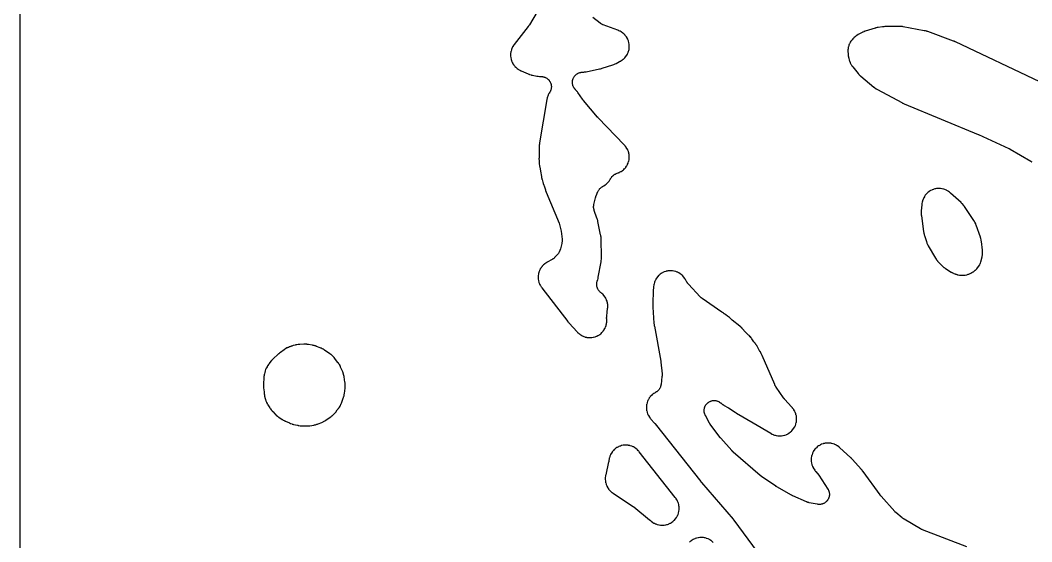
# Model space of a CAD drawing. Header units: millimetres. Extents: x 0 to 300, y 0 to 300.
# Drawn here: x -0.1 to 149.5, y 77 to 154.2 of the extents above; entities that cross this region are included whole.
import ezdxf

# ---------------------------------------------------------------- set-up
doc = ezdxf.new("R2010")
doc.units = ezdxf.units.MM
doc.layers.add('CUT', color=7, linetype='CONTINUOUS')

msp = doc.modelspace()

# ---------------------------------------------------------------- linework, layer by layer
at = {"layer": 'CUT'}
for points in [[(298.5289, -0.0625), (1.4375, -0.0625), (0.5522, -0.0625), (0.4788, -0.0589), (0.4206, -0.0503), (0.3635, -0.036), (0.3082, -0.0162), (0.255, 0.009), (0.2046, 0.0392), (0.1573, 0.0743), (0.1137, 0.1137), (0.0743, 0.1573), (0.0392, 0.2046), (0.009, 0.255), (-0.0162, 0.3082), (-0.036, 0.3635), (-0.0503, 0.4206), (-0.0589, 0.4788), (-0.0625, 0.5522), (-0.0625, 1.4375), (-0.0625, 298.5625)], [(77.9824, 158.1875), (75.2201, 153.4894), (75.2126, 153.477), (75.195, 153.448), (75.1873, 153.4356), (75.1778, 153.4206), (75.1699, 153.4084), (75.1513, 153.38), (75.1433, 153.3679), (75.1288, 153.3466), (75.1206, 153.3347), (75.1011, 153.3069), (75.0926, 153.2951), (75.0822, 153.2807), (75.0735, 153.269), (75.0531, 153.2419), (75.0443, 153.2303), (72.9882, 150.5855), (72.9796, 150.5741), (72.9241, 150.4991), (72.9157, 150.4875), (72.8834, 150.4416), (72.8675, 150.4178), (72.769, 150.2624), (72.7406, 150.2125), (72.6585, 150.0507), (72.6351, 149.9984), (72.5688, 149.8295), (72.5504, 149.7751), (72.5006, 149.6006), (72.4875, 149.5448), (72.4546, 149.3664), (72.4469, 149.3095), (72.4312, 149.1287), (72.429, 149.0714), (72.4306, 148.89), (72.4338, 148.8327), (72.4528, 148.6522), (72.4615, 148.5955), (72.4976, 148.4177), (72.5117, 148.3621), (72.5646, 148.1885), (72.584, 148.1345), (72.6532, 147.9668), (72.6776, 147.9149), (72.7626, 147.7546), (72.7918, 147.7052), (72.8917, 147.5537), (72.9256, 147.5074), (73.0395, 147.3662), (73.0776, 147.3233), (73.2045, 147.1936), (73.2465, 147.1545), (73.3852, 147.0375), (73.4308, 147.0027), (73.58, 146.8995), (73.6287, 146.8691), (73.7893, 146.7794), (73.8147, 146.766), (73.8648, 146.7411), (73.8778, 146.7348), (73.9622, 146.6953), (73.9753, 146.6894), (75.0342, 146.2244), (75.0493, 146.218), (75.1483, 146.1778), (75.1636, 146.1718), (75.2236, 146.1493), (75.2547, 146.1386), (75.4584, 146.0747), (75.49, 146.0657), (75.5521, 146.0499), (75.5681, 146.046), (75.6723, 146.0225), (75.6883, 146.0191), (76.3223, 145.8942), (76.3371, 145.8914), (76.433, 145.875), (76.4478, 145.8727), (76.5056, 145.8642), (76.5354, 145.8607), (76.7264, 145.8425), (76.7862, 145.8398), (76.8863, 145.8403), (76.9267, 145.8396), (77.0007, 145.8367), (77.0811, 145.8298), (77.1345, 145.8229), (77.214, 145.8089), (77.2665, 145.7971), (77.3445, 145.776), (77.415, 145.7535), (77.4532, 145.7404), (77.4644, 145.7362), (77.5057, 145.7198), (77.5807, 145.6878), (77.6606, 145.6489), (77.7125, 145.6204), (77.7882, 145.5737), (77.837, 145.5403), (77.9078, 145.4864), (77.953, 145.4483), (78.0181, 145.3877), (78.0594, 145.3453), (78.1182, 145.2786), (78.1551, 145.2323), (78.207, 145.1601), (78.2391, 145.1104), (78.2837, 145.0334), (78.3108, 144.9808), (78.3475, 144.8998), (78.3693, 144.8448), (78.3978, 144.7606), (78.414, 144.7036), (78.4341, 144.617), (78.4447, 144.5588), (78.4561, 144.4706), (78.4609, 144.4116), (78.4636, 144.3227), (78.4624, 144.2635), (78.4564, 144.1748), (78.4494, 144.1161), (78.4346, 144.0284), (78.4219, 143.9706), (78.3985, 143.8848), (78.3801, 143.8285), (78.3484, 143.7455), (78.3245, 143.6913), (78.2848, 143.6118), (78.2448, 143.5408), (78.222, 143.5026), (78.1275, 143.3528), (78.0984, 143.3012), (78.0147, 143.134), (77.9909, 143.0798), (77.9241, 142.9051), (77.9057, 142.8489), (77.8557, 142.666), (77.8486, 142.6373), (77.8361, 142.5808), (77.8331, 142.5664), (77.8147, 142.472), (77.812, 142.4574), (76.7213, 136.0303), (76.7193, 136.0178), (76.7073, 135.9369), (76.7056, 135.9244), (76.6994, 135.8756), (76.6968, 135.8505), (76.683, 135.6875), (76.6814, 135.6624), (76.6794, 135.6132), (76.679, 135.6006), (76.6772, 135.5188), (76.6771, 135.5062), (76.6769, 134.439), (76.6412, 133.8681), (76.6404, 133.8522), (76.6367, 133.7488), (76.6363, 133.7329), (76.6357, 133.6707), (76.6363, 133.6389), (76.6453, 133.4323), (76.6476, 133.4006), (76.6536, 133.3387), (76.6553, 133.3229), (76.668, 133.2202), (76.6702, 133.2045), (76.6767, 133.1616), (76.6766, 133.1202), (76.6768, 133.1046), (76.6795, 133.0032), (76.6801, 132.9876), (76.6832, 132.9268), (76.6856, 132.8957), (76.7067, 132.6941), (76.7107, 132.6632), (76.7201, 132.603), (76.7228, 132.5877), (76.7411, 132.4879), (76.7441, 132.4726), (76.8726, 131.8634), (76.994, 131.059), (76.9957, 131.0482), (77.0085, 130.9726), (77.0106, 130.9614), (77.0199, 130.912), (77.0249, 130.8884), (77.0589, 130.7414), (77.0646, 130.7188), (77.0752, 130.6798), (77.0782, 130.6693), (77.0995, 130.5966), (77.103, 130.5848), (77.2221, 130.2066), (77.2224, 130.2054), (77.2429, 130.118), (77.2462, 130.1046), (77.2598, 130.0524), (77.2673, 130.0258), (77.3203, 129.8544), (77.3291, 129.8282), (77.3474, 129.7775), (77.3522, 129.7645), (77.3846, 129.6808), (77.3897, 129.668), (77.398, 129.648), (77.5812, 129.0659), (77.5854, 129.0532), (77.6132, 128.9712), (77.6177, 128.9586), (77.6549, 128.8564), (77.6596, 128.844), (77.6911, 128.7633), (77.6961, 128.7509), (79.6146, 124.1355), (79.9053, 122.991), (80.0672, 121.7817), (80.0721, 121.7366), (80.0789, 121.6537), (80.0806, 121.6012), (80.0276, 121.1566), (80.0229, 121.1377), (79.8127, 120.379), (79.6007, 119.8765), (79.5825, 119.8361), (79.5473, 119.7629), (79.505, 119.6851), (79.4743, 119.6347), (79.4245, 119.5614), (79.3891, 119.5142), (79.3323, 119.4462), (79.2774, 119.3864), (79.2466, 119.3546), (78.9429, 119.0556), (78.9358, 119.0487), (78.9246, 119.0379), (78.9059, 119.0204), (78.8805, 118.9973), (78.8576, 118.9772), (78.8543, 118.9744), (78.8125, 118.941), (78.7541, 118.8971), (78.6971, 118.8576), (78.6558, 118.8312), (78.621, 118.8101), (78.6096, 118.8035), (78.6009, 118.7986), (77.8366, 118.3698), (77.8235, 118.3623), (77.7389, 118.312), (77.726, 118.304), (77.6759, 118.2725), (77.6507, 118.2558), (77.4919, 118.1442), (77.4441, 118.107), (77.2993, 117.9817), (77.2556, 117.9398), (77.1242, 117.8006), (77.0849, 117.7545), (76.9682, 117.6028), (76.9337, 117.5529), (76.8329, 117.3902), (76.8036, 117.3372), (76.7197, 117.1651), (76.696, 117.1094), (76.6298, 116.9297), (76.6118, 116.8719), (76.5641, 116.6865), (76.552, 116.6271), (76.5233, 116.4379), (76.5172, 116.3776), (76.5077, 116.1864), (76.5078, 116.1258), (76.5176, 115.9346), (76.5237, 115.8744), (76.5528, 115.6852), (76.565, 115.6258), (76.6129, 115.4405), (76.631, 115.3827), (76.6974, 115.2031), (76.7213, 115.1475), (76.8054, 114.9755), (76.8348, 114.9225), (76.9373, 114.7577), (76.9539, 114.7324), (76.9876, 114.6838), (76.9964, 114.6714), (77.0545, 114.592), (77.0636, 114.5799), (80.9134, 109.5902), (80.9209, 109.5807), (80.9702, 109.5193), (80.9779, 109.5099), (81.0415, 109.4341), (81.0493, 109.4249), (81.1012, 109.3656), (81.1092, 109.3565), (82.2629, 108.0879), (82.273, 108.0769), (82.3401, 108.0068), (82.3506, 107.9961), (82.3919, 107.9549), (82.4136, 107.9344), (82.5558, 107.8063), (82.6021, 107.7686), (82.7543, 107.6568), (82.8041, 107.6239), (82.9666, 107.5277), (83.0195, 107.4999), (83.1907, 107.4204), (83.2461, 107.398), (83.4244, 107.336), (83.4817, 107.3192), (83.6653, 107.2751), (83.724, 107.2641), (83.9111, 107.2386), (83.9706, 107.2334), (84.1592, 107.2266), (84.219, 107.2274), (84.4074, 107.2394), (84.4667, 107.2461), (84.653, 107.2767), (84.7114, 107.2893), (84.8937, 107.3383), (84.9506, 107.3567), (85.1271, 107.4236), (85.1819, 107.4475), (85.3509, 107.5316), (85.403, 107.5608), (85.5628, 107.6613), (85.6117, 107.6956), (85.7608, 107.8115), (85.806, 107.8504), (85.9428, 107.9806), (85.984, 108.0238), (86.1072, 108.1669), (86.1439, 108.2141), (86.2522, 108.3687), (86.284, 108.4192), (86.3764, 108.5839), (86.403, 108.6373), (86.4787, 108.8103), (86.4998, 108.8662), (86.5579, 109.0458), (86.5734, 109.1035), (86.6133, 109.2881), (86.623, 109.347), (86.6443, 109.5346), (86.6481, 109.5942), (86.6507, 109.7856), (86.6504, 109.8155), (86.6481, 109.878), (86.6475, 109.8905), (86.6426, 109.9769), (86.6419, 109.9919), (86.6393, 110.0571), (86.6386, 110.0826), (86.6386, 110.0846), (86.6388, 110.1179), (86.6407, 110.1919), (86.6429, 110.2362), (86.644, 110.2512), (86.6449, 110.2622), (86.7218, 111.1459), (86.7638, 111.3978), (86.7661, 111.4125), (86.7797, 111.5086), (86.7816, 111.5234), (86.7883, 111.5813), (86.791, 111.611), (86.8035, 111.8019), (86.8045, 111.8615), (86.7981, 112.0501), (86.7932, 112.1096), (86.7681, 112.2966), (86.7572, 112.3553), (86.7137, 112.5388), (86.6971, 112.5962), (86.6355, 112.7745), (86.6133, 112.8299), (86.5343, 113.0012), (86.5067, 113.0541), (86.4111, 113.2168), (86.3783, 113.2667), (86.267, 113.419), (86.2295, 113.4654), (86.1036, 113.606), (86.0616, 113.6484), (85.9224, 113.7758), (85.8764, 113.8138), (85.7841, 113.8828), (85.7489, 113.9104), (85.6858, 113.9626), (85.6199, 114.023), (85.578, 114.0653), (85.5183, 114.1318), (85.4809, 114.1781), (85.4281, 114.2502), (85.3954, 114.3), (85.3501, 114.377), (85.3225, 114.4298), (85.285, 114.5109), (85.2628, 114.5661), (85.2336, 114.6506), (85.217, 114.7078), (85.1963, 114.7947), (85.1854, 114.8532), (85.1734, 114.9418), (85.1684, 115.0011), (85.1653, 115.0905), (85.1661, 115.15), (85.1719, 115.2392), (85.1787, 115.2983), (85.1933, 115.3865), (85.2059, 115.4447), (85.2292, 115.531), (85.2544, 115.6089), (85.2692, 115.6511), (85.2975, 115.7256), (85.3148, 115.7784), (85.3622, 115.9499), (85.369, 115.9768), (85.3811, 116.0297), (85.384, 116.0433), (85.402, 116.1317), (85.4046, 116.1454), (85.8168, 118.4426), (85.8192, 118.4571), (85.8337, 118.5514), (85.8358, 118.5659), (85.8432, 118.6228), (85.8462, 118.652), (85.8614, 118.8422), (85.863, 118.8715), (85.8648, 118.9289), (85.865, 118.9435), (85.8656, 119.039), (85.8655, 119.0537), (85.8142, 121.8593), (85.8138, 121.873), (85.8101, 121.9623), (85.8094, 121.976), (85.806, 122.0296), (85.8036, 122.057), (85.784, 122.2345), (85.7803, 122.2618), (85.772, 122.3148), (85.7697, 122.3284), (85.7538, 122.4163), (85.7512, 122.4298), (85.3524, 124.3815), (85.3479, 124.4019), (85.3161, 124.5339), (85.3108, 124.5541), (85.2652, 124.7182), (85.2593, 124.7382), (85.2184, 124.8676), (85.2117, 124.8874), (84.8053, 126.0332), (84.792, 126.0738), (84.7694, 126.1487), (84.7486, 126.2315), (84.7374, 126.2872), (84.7245, 126.3716), (84.7187, 126.4282), (84.7139, 126.5134), (84.7134, 126.5703), (84.7167, 126.6556), (84.7216, 126.7122), (84.733, 126.7968), (84.7471, 126.8738), (84.7558, 126.9156), (84.9887, 127.9166), (84.9978, 127.9514), (85.0147, 128.0115), (85.0355, 128.076), (85.0549, 128.1292), (85.07, 128.168), (85.0711, 128.1706), (85.076, 128.1821), (85.0792, 128.1893), (85.0811, 128.1938), (85.3573, 128.8204), (85.3839, 128.8754), (85.4277, 128.9591), (85.4813, 129.0482), (85.534, 129.1254), (85.5641, 129.167), (85.5643, 129.1673), (85.5952, 129.2052), (85.6535, 129.2731), (85.7212, 129.3436), (85.7686, 129.388), (85.8435, 129.4508), (85.8955, 129.4898), (85.9768, 129.544), (86.0538, 129.5897), (86.0965, 129.6134), (86.1116, 129.6213), (86.1256, 129.6288), (86.1795, 129.6587), (86.2067, 129.6748), (86.3783, 129.7822), (86.43, 129.8185), (86.5871, 129.9417), (86.6347, 129.9832), (86.778, 130.1222), (86.821, 130.1685), (86.9489, 130.3218), (86.9867, 130.3724), (87.0994, 130.5406), (87.1163, 130.5673), (87.1478, 130.6202), (87.1557, 130.6339), (87.1994, 130.7118), (87.2166, 130.7401), (87.2208, 130.7471), (87.2522, 130.8004), (87.2997, 130.8727), (87.3337, 130.9194), (87.388, 130.9869), (87.4263, 131.0301), (87.4869, 131.0921), (87.545, 131.1461), (87.5775, 131.1749), (87.6186, 131.2095), (87.6278, 131.2172), (87.6403, 131.2275), (87.6783, 131.2569), (87.7237, 131.2904), (87.793, 131.3365), (87.862, 131.378), (87.936, 131.4179), (87.9884, 131.4431), (88.033, 131.4631), (88.0476, 131.4692), (88.0588, 131.4737), (88.3595, 131.594), (88.373, 131.5996), (88.4606, 131.6372), (88.4741, 131.6431), (88.5261, 131.6669), (88.5525, 131.6798), (88.7194, 131.7663), (88.7701, 131.7958), (88.9256, 131.8968), (88.9731, 131.9311), (89.118, 132.0468), (89.162, 132.0856), (89.2949, 132.2149), (89.3349, 132.2578), (89.4546, 132.3995), (89.4902, 132.4461), (89.5954, 132.5987), (89.6263, 132.6486), (89.7162, 132.8108), (89.742, 132.8634), (89.8156, 133.0336), (89.8362, 133.0885), (89.8928, 133.2651), (89.908, 133.3218), (89.9471, 133.503), (89.9566, 133.5609), (89.9778, 133.7451), (89.9817, 133.8036), (89.9848, 133.989), (89.9829, 134.0476), (89.9679, 134.2325), (89.9603, 134.2906), (89.9274, 134.4731), (89.9141, 134.5302), (89.8635, 134.7086), (89.8448, 134.7642), (89.777, 134.9367), (89.7529, 134.9902), (89.6686, 135.1554), (89.6394, 135.2062), (89.5393, 135.3624), (89.5053, 135.4101), (89.3889, 135.5577), (89.3702, 135.5803), (89.3326, 135.6235), (89.3228, 135.6345), (89.2585, 135.7048), (89.2484, 135.7155), (85.3977, 139.7229), (85.3938, 139.727), (85.3849, 139.7365), (85.381, 139.7405), (85.3719, 139.7503), (85.3672, 139.7553), (85.3563, 139.7671), (85.3517, 139.7722), (85.3463, 139.778), (85.3417, 139.7831), (85.331, 139.7951), (85.3264, 139.8003), (85.3241, 139.8029), (85.3187, 139.809), (85.3063, 139.8234), (85.301, 139.8296), (83.2198, 142.2787), (83.2127, 142.2872), (83.1962, 142.3071), (83.1892, 142.3157), (83.1807, 142.3261), (83.1739, 142.3347), (83.1579, 142.3549), (83.1511, 142.3637), (83.1434, 142.3737), (83.1367, 142.3826), (83.1213, 142.4032), (83.1147, 142.4121), (83.1067, 142.423), (83.1003, 142.4319), (83.0853, 142.453), (83.079, 142.462), (82.3779, 143.4735), (82.3693, 143.4856), (82.3126, 143.5633), (82.3037, 143.5751), (82.2685, 143.6209), (82.2499, 143.6439), (82.1271, 143.7884), (82.0866, 143.8315), (82.046, 143.8707), (82.0148, 143.9023), (81.9591, 143.9615), (81.9016, 144.0291), (81.8656, 144.076), (81.8151, 144.1489), (81.7839, 144.1991), (81.7407, 144.2767), (81.7146, 144.3297), (81.6794, 144.4111), (81.6586, 144.4664), (81.6315, 144.5509), (81.6163, 144.608), (81.5977, 144.6948), (81.5881, 144.7531), (81.5781, 144.8413), (81.5744, 144.9002), (81.5732, 144.989), (81.5752, 145.048), (81.5827, 145.1364), (81.5906, 145.195), (81.6068, 145.2822), (81.6204, 145.3397), (81.6451, 145.425), (81.6643, 145.4808), (81.6973, 145.5632), (81.7219, 145.6169), (81.7628, 145.6957), (81.7926, 145.7467), (81.8411, 145.821), (81.8758, 145.8689), (81.9314, 145.9381), (81.9706, 145.9822), (82.0327, 146.0456), (82.0761, 146.0857), (82.1441, 146.1427), (82.1913, 146.1783), (82.2646, 146.2283), (82.315, 146.2591), (82.3929, 146.3016), (82.4461, 146.3274), (82.5278, 146.362), (82.5833, 146.3823), (82.668, 146.4087), (82.7252, 146.4235), (82.8121, 146.4415), (82.8924, 146.454), (82.9365, 146.4597), (83.2451, 146.4922), (83.2596, 146.4939), (83.3535, 146.5061), (83.3679, 146.5081), (83.4854, 146.5263), (83.4997, 146.5287), (83.5929, 146.5455), (83.6072, 146.5482), (85.5757, 146.9514), (85.5924, 146.9551), (85.7008, 146.9805), (85.7174, 146.9847), (85.8525, 147.0205), (85.869, 147.0251), (85.9757, 147.0567), (85.9921, 147.0618), (87.5334, 147.5661), (87.5541, 147.5733), (87.688, 147.6226), (87.7084, 147.6306), (87.8739, 147.6985), (87.8941, 147.7072), (88.024, 147.7661), (88.0438, 147.7756), (88.555, 148.0305), (88.5682, 148.0373), (88.6531, 148.0822), (88.6661, 148.0893), (88.7164, 148.1176), (88.7418, 148.1327), (88.9022, 148.2336), (88.9506, 148.2674), (89.0983, 148.382), (89.1432, 148.4205), (89.2789, 148.549), (89.3197, 148.5917), (89.4421, 148.733), (89.4786, 148.7795), (89.5865, 148.9321), (89.6182, 148.982), (89.7105, 149.1445), (89.7371, 149.1972), (89.8131, 149.368), (89.8344, 149.4231), (89.8931, 149.6006), (89.9089, 149.6575), (89.9499, 149.8399), (89.96, 149.8981), (89.9828, 150.0836), (89.9872, 150.1426), (89.9916, 150.3294), (89.9901, 150.3885), (89.9762, 150.5748), (89.9689, 150.6335), (89.9367, 150.8176), (89.9237, 150.8753), (89.8735, 151.0553), (89.8549, 151.1114), (89.7872, 151.2856), (89.7632, 151.3396), (89.6787, 151.5063), (89.6494, 151.5577), (89.549, 151.7153), (89.5148, 151.7635), (89.3993, 151.9105), (89.3606, 151.9551), (89.2312, 152.09), (89.1882, 152.1306), (89.0462, 152.252), (88.9995, 152.2882), (88.8441, 152.3966), (88.8194, 152.4129), (88.799, 152.4258), (88.7764, 152.4392), (88.6276, 152.5236), (88.6044, 152.5361), (88.6025, 152.5371), (88.5818, 152.5472), (88.4457, 152.6102), (88.4245, 152.6195), (88.3876, 152.6349), (88.3775, 152.639), (88.3077, 152.6666), (88.2964, 152.671), (86.1072, 153.4867), (86.0967, 153.4907), (86.0791, 153.4975), (86.0373, 153.515), (85.983, 153.5391), (85.912, 153.5746), (85.8424, 153.6134), (85.7748, 153.655), (85.7256, 153.6884), (85.6887, 153.7148), (85.6736, 153.7262), (85.6646, 153.7331), (84.5829, 154.5712)], [(150.6971, 145.0451), (138.2202, 150.9439), (138.2081, 150.9495), (138.1291, 150.9847), (138.1169, 150.99), (138.0167, 151.0321), (138.0043, 151.0371), (137.9238, 151.0688), (137.9114, 151.0735), (134.1202, 152.4697), (134.1081, 152.474), (134.0295, 152.5011), (134.0173, 152.5051), (133.9697, 152.5204), (133.9451, 152.5277), (133.7847, 152.5717), (133.7599, 152.5779), (133.7111, 152.5891), (133.6986, 152.5918), (133.6172, 152.6086), (133.6046, 152.6111), (130.4784, 153.187), (130.4642, 153.1894), (130.3712, 153.2043), (130.3569, 153.2064), (130.3008, 153.2139), (130.272, 153.2171), (130.0845, 153.2332), (130.0556, 153.235), (129.999, 153.2371), (129.9846, 153.2374), (129.8904, 153.2387), (129.8759, 153.2387), (127.9434, 153.2175), (127.9235, 153.2169), (127.7944, 153.2112), (127.7746, 153.21), (127.6129, 153.1975), (127.5931, 153.1956), (127.4646, 153.1814), (127.4449, 153.1789), (126.8032, 153.0861), (126.7925, 153.0845), (126.7178, 153.0723), (126.7067, 153.0704), (126.6578, 153.0614), (126.6344, 153.0567), (126.4888, 153.0241), (126.4665, 153.0186), (126.4279, 153.0084), (126.4174, 153.0055), (126.3454, 152.9851), (126.3338, 152.9816), (124.845, 152.526), (124.8319, 152.5218), (124.7475, 152.4938), (124.7345, 152.4894), (124.6841, 152.4714), (124.6586, 152.4616), (124.4939, 152.3942), (124.4688, 152.3833), (124.4202, 152.3608), (124.4079, 152.3549), (124.328, 152.3156), (124.3158, 152.3094), (124.0398, 152.1658), (124.0239, 152.1572), (123.9211, 152.0998), (123.9054, 152.0907), (123.8448, 152.0543), (123.8143, 152.0348), (123.6202, 151.9018), (123.5909, 151.8804), (123.5351, 151.8371), (123.521, 151.8257), (123.4303, 151.7507), (123.4165, 151.7389), (123.1996, 151.5482), (123.1891, 151.5387), (123.121, 151.476), (123.1107, 151.4662), (123.0707, 151.4275), (123.0507, 151.4073), (122.9258, 151.2743), (122.8888, 151.2311), (122.7785, 151.0888), (122.7458, 151.0423), (122.6495, 150.8902), (122.6213, 150.8408), (122.5398, 150.6803), (122.5165, 150.6284), (122.4506, 150.4609), (122.4323, 150.407), (122.3825, 150.234), (122.3694, 150.1787), (122.3363, 150.0018), (122.3285, 149.9454), (122.3122, 149.7661), (122.3098, 149.7093), (122.3107, 149.5268), (122.3115, 149.4984), (122.3144, 149.4428), (122.3153, 149.4286), (122.3223, 149.3364), (122.3235, 149.3222), (122.3683, 148.8739), (122.3697, 148.8611), (122.3799, 148.7778), (122.3816, 148.765), (122.3887, 148.7151), (122.3929, 148.6897), (122.4235, 148.5271), (122.4352, 148.4769), (122.4795, 148.3175), (122.487, 148.2928), (122.5026, 148.2449), (122.5067, 148.2327), (122.5344, 148.1535), (122.5388, 148.1414), (122.5665, 148.0672), (122.5723, 148.0521), (122.6118, 147.9545), (122.6181, 147.9396), (122.6434, 147.8816), (122.6572, 147.8523), (122.7504, 147.6668), (122.7825, 147.6106), (122.8952, 147.4363), (122.9135, 147.4095), (122.9506, 147.3584), (122.9603, 147.3454), (123.0244, 147.2619), (123.0345, 147.2491), (123.8049, 146.2996), (123.8143, 146.2884), (123.8761, 146.2159), (123.8857, 146.2049), (123.9239, 146.1622), (123.944, 146.1409), (124.0777, 146.0055), (124.0988, 145.9851), (124.141, 145.9465), (124.1519, 145.9367), (124.2236, 145.874), (124.2348, 145.8645), (126.1635, 144.2604), (126.1752, 144.251), (126.2518, 144.1904), (126.2637, 144.1813), (126.3106, 144.146), (126.3351, 144.1286), (126.4969, 144.0195), (126.5222, 144.0033), (126.5724, 143.9729), (126.5854, 143.9653), (126.6702, 143.917), (126.6833, 143.9097), (130.2944, 141.9676), (130.3077, 141.9607), (130.3944, 141.9168), (130.4078, 141.9102), (130.5181, 141.8578), (130.5317, 141.8515), (130.6205, 141.812), (130.6342, 141.8061), (141.5445, 137.274), (141.554, 137.27), (141.5635, 137.266), (141.5751, 137.2611), (141.5825, 137.2579), (141.5928, 137.2534), (141.599, 137.2506), (141.6122, 137.2447), (141.6174, 137.2424), (146.1052, 135.2002), (146.1157, 135.1953), (146.1402, 135.1838), (146.1506, 135.1788), (146.1633, 135.1726), (146.1737, 135.1675), (146.1978, 135.1554), (146.2081, 135.1501), (146.2199, 135.144), (146.2301, 135.1386), (146.2539, 135.1258), (146.2641, 135.1203), (146.2765, 135.1135), (146.2866, 135.1078), (146.3101, 135.0945), (146.3201, 135.0887), (149.3376, 133.3209), (149.3491, 133.3141), (149.3758, 133.2979), (149.3872, 133.2909), (149.4011, 133.2822), (149.4124, 133.275), (149.4386, 133.258), (149.4498, 133.2506), (149.4626, 133.2421), (149.4737, 133.2346), (149.4994, 133.2168)], [(139.9126, 76.2819), (133.322, 78.8249), (133.3135, 78.8283), (133.3003, 78.8335), (133.2786, 78.8425), (133.2496, 78.8549), (133.224, 78.8663), (133.2039, 78.8757), (133.1924, 78.8811), (133.1882, 78.8832), (133.1636, 78.8955), (133.1094, 78.9238), (133.0772, 78.9413), (133.0664, 78.9475), (133.0585, 78.9521), (130.6208, 80.3844), (130.6146, 80.3881), (130.6, 80.3969), (130.5973, 80.3985), (130.5694, 80.416), (130.5141, 80.4522), (130.4957, 80.4646), (130.495, 80.4652), (130.4699, 80.4835), (130.4035, 80.534), (130.3755, 80.5562), (130.3385, 80.5868), (129.4062, 81.3595), (129.401, 81.3639), (129.389, 81.374), (129.3867, 81.3759), (129.3637, 81.3961), (129.3325, 81.4244), (129.312, 81.4447), (129.2581, 81.5005), (129.2354, 81.5248), (127.2152, 83.7726), (127.2073, 83.7815), (127.189, 83.8024), (127.1812, 83.8115), (127.172, 83.8224), (127.1644, 83.8314), (127.1468, 83.8526), (127.1393, 83.8618), (127.1307, 83.8724), (127.1233, 83.8816), (127.1062, 83.9034), (127.099, 83.9127), (127.0902, 83.9242), (127.083, 83.9337), (127.0665, 83.9559), (127.0595, 83.9654), (124.5596, 87.4178), (124.5505, 87.4301), (124.49, 87.5093), (124.4806, 87.5213), (124.4022, 87.6187), (124.3924, 87.6305), (124.328, 87.7065), (124.3179, 87.7181), (122.9576, 89.2415), (122.9472, 89.2529), (122.8787, 89.3257), (122.8681, 89.3368), (122.7798, 89.426), (122.7689, 89.4368), (122.6968, 89.506), (122.6855, 89.5165), (121.1052, 90.9577), (121.0942, 90.9674), (121.0221, 91.03), (121.0109, 91.0395), (120.9667, 91.0761), (120.9436, 91.0942), (120.7927, 91.2069), (120.744, 91.2397), (120.585, 91.3357), (120.5333, 91.3636), (120.3657, 91.4436), (120.3115, 91.4663), (120.1369, 91.5296), (120.0808, 91.5469), (119.9008, 91.5927), (119.8432, 91.6045), (119.6597, 91.6325), (119.6012, 91.6385), (119.4158, 91.6485), (119.357, 91.6488), (119.1715, 91.6406), (119.113, 91.6351), (118.9291, 91.6088), (118.8715, 91.5977), (118.6911, 91.5535), (118.6348, 91.5368), (118.4596, 91.4752), (118.4052, 91.453), (118.2368, 91.3746), (118.1848, 91.3472), (118.025, 91.2527), (117.9759, 91.2203), (117.8261, 91.1106), (117.7804, 91.0736), (117.642, 90.9498), (117.6002, 90.9086), (117.4746, 90.7718), (117.437, 90.7266), (117.3253, 90.5782), (117.2923, 90.5296), (117.1957, 90.371), (117.1677, 90.3194), (117.087, 90.1521), (117.0641, 90.098), (117.0002, 89.9236), (116.9827, 89.8675), (116.9362, 89.6877), (116.9243, 89.6302), (116.8955, 89.4467), (116.8893, 89.3883), (116.8787, 89.2029), (116.8782, 89.1442), (116.8857, 88.9586), (116.8909, 88.9001), (116.9166, 88.7162), (116.9275, 88.6584), (116.971, 88.4779), (116.9876, 88.4215), (117.0485, 88.2461), (117.0705, 88.1916), (117.1483, 88.023), (117.1755, 87.9709), (117.2695, 87.8107), (117.3016, 87.7615), (117.4123, 87.6092), (117.4301, 87.5858), (117.4661, 87.5411), (117.4754, 87.5298), (117.537, 87.4569), (117.5467, 87.4458), (118.0159, 86.9174), (119.3497, 84.8375), (119.3567, 84.8264), (119.3661, 84.8114), (119.3924, 84.766), (119.4341, 84.6891), (119.4398, 84.6782), (119.4534, 84.645), (119.4825, 84.5689), (119.5101, 84.4844), (119.5257, 84.4272), (119.5449, 84.3404), (119.5547, 84.282), (119.5652, 84.1936), (119.5693, 84.1346), (119.5709, 84.0456), (119.5692, 83.9864), (119.5621, 83.8978), (119.5544, 83.839), (119.5386, 83.7515), (119.5252, 83.6938), (119.5008, 83.6083), (119.4818, 83.5522), (119.4491, 83.4695), (119.4247, 83.4156), (119.3839, 83.3365), (119.3543, 83.2852), (119.306, 83.2105), (119.2714, 83.1625), (119.2159, 83.0929), (119.1767, 83.0485), (119.1147, 82.9848), (119.0713, 82.9444), (119.0033, 82.8871), (118.9562, 82.8513), (118.8828, 82.801), (118.8324, 82.77), (118.7544, 82.7272), (118.7011, 82.7013), (118.6193, 82.6664), (118.5638, 82.6458), (118.4789, 82.6192), (118.4216, 82.6043), (118.3345, 82.5861), (118.276, 82.5769), (118.1876, 82.5675), (118.1284, 82.5641), (118.0395, 82.5634), (117.9803, 82.5659), (117.8917, 82.574), (117.8111, 82.5854), (117.7672, 82.5928), (116.5875, 82.8199), (116.5751, 82.8223), (116.5584, 82.8258), (116.5092, 82.8374), (116.4277, 82.8591), (116.3919, 82.8695), (116.3566, 82.8813), (116.2773, 82.9098), (116.2302, 82.9282), (116.2145, 82.9349), (116.2029, 82.9399), (114.1802, 83.8309), (114.1699, 83.8355), (114.146, 83.8464), (114.1357, 83.8511), (114.1233, 83.8569), (114.1131, 83.8618), (114.0895, 83.8733), (114.0794, 83.8783), (114.0678, 83.8841), (114.0578, 83.8892), (114.0344, 83.9013), (114.0245, 83.9065), (114.0123, 83.913), (114.0024, 83.9184), (113.9794, 83.931), (113.9696, 83.9365), (111.8084, 85.1597), (111.8001, 85.1644), (111.7809, 85.1756), (111.7727, 85.1804), (111.7627, 85.1863), (111.7546, 85.1912), (111.7356, 85.2028), (111.7275, 85.2078), (111.7182, 85.2136), (111.7102, 85.2186), (111.6914, 85.2306), (111.6834, 85.2357), (111.6737, 85.2421), (111.6658, 85.2473), (111.6473, 85.2597), (111.6394, 85.265), (109.5452, 86.6966), (109.5346, 86.704), (109.5099, 86.7213), (109.4994, 86.7289), (109.4866, 86.7381), (109.4762, 86.7458), (109.4521, 86.7639), (109.4418, 86.7717), (109.43, 86.7808), (109.4198, 86.7888), (109.3962, 86.8076), (109.3861, 86.8157), (109.3739, 86.8257), (109.364, 86.8339), (109.3409, 86.8534), (109.331, 86.8618), (105.3609, 90.306), (105.3501, 90.3155), (105.3251, 90.338), (105.3144, 90.3477), (105.3015, 90.3596), (105.291, 90.3695), (105.2667, 90.3927), (105.2564, 90.4028), (105.2446, 90.4144), (105.2344, 90.4246), (105.2109, 90.4486), (105.2009, 90.4589), (105.1887, 90.4717), (105.1789, 90.4822), (105.1561, 90.5069), (105.1464, 90.5176), (103.4983, 92.3663), (103.4917, 92.3738), (103.4763, 92.3915), (103.4697, 92.3991), (103.4618, 92.4084), (103.4553, 92.4161), (103.4403, 92.4341), (103.4339, 92.4418), (103.4266, 92.4508), (103.4203, 92.4586), (103.4058, 92.477), (103.3995, 92.4848), (103.392, 92.4945), (103.3859, 92.5025), (103.3717, 92.5211), (103.3657, 92.5291), (101.9659, 94.4136), (101.9566, 94.4263), (101.9352, 94.4563), (101.9262, 94.4692), (101.9152, 94.485), (101.9064, 94.498), (101.8861, 94.5287), (101.8774, 94.5419), (101.8677, 94.5571), (101.8593, 94.5705), (101.8401, 94.6018), (101.8319, 94.6153), (101.8222, 94.6319), (101.8143, 94.6455), (101.7961, 94.6775), (101.7884, 94.6913), (101.241, 95.6964), (101.2208, 95.7358), (101.1855, 95.8088), (101.1511, 95.8903), (101.1308, 95.9456), (101.1045, 96.0301), (101.0897, 96.0872), (101.0718, 96.1738), (101.0628, 96.232), (101.0535, 96.32), (101.0502, 96.3789), (101.0496, 96.4673), (101.0521, 96.5262), (101.0602, 96.6143), (101.0684, 96.6726), (101.0851, 96.7595), (101.0991, 96.8168), (101.1243, 96.9016), (101.1438, 96.9572), (101.1771, 97.0392), (101.202, 97.0926), (101.2433, 97.1708), (101.2733, 97.2215), (101.322, 97.2954), (101.3568, 97.3429), (101.4126, 97.4116), (101.4519, 97.4555), (101.5142, 97.5184), (101.5576, 97.5581), (101.6257, 97.6146), (101.6729, 97.65), (101.7462, 97.6995), (101.7966, 97.73), (101.8745, 97.7721), (101.9276, 97.7975), (102.0092, 97.8317), (102.0646, 97.8518), (102.1491, 97.8778), (102.2062, 97.8924), (102.293, 97.91), (102.3512, 97.9189), (102.4392, 97.9279), (102.498, 97.931), (102.5865, 97.9313), (102.6454, 97.9286), (102.7335, 97.9202), (102.7918, 97.9118), (102.8786, 97.8948), (102.9358, 97.8807), (103.0206, 97.8552), (103.0761, 97.8356), (103.1579, 97.8019), (103.2113, 97.7769), (103.2894, 97.7354), (103.3341, 97.7087), (103.4955, 97.5768), (103.5124, 97.5634), (103.6238, 97.4789), (103.6411, 97.4662), (103.7845, 97.3651), (103.8024, 97.3531), (103.9195, 97.2767), (103.9377, 97.2653), (104.6589, 96.8311), (105.6315, 96.1846), (105.6391, 96.1796), (105.6922, 96.1455), (105.7004, 96.1403), (105.7672, 96.0988), (105.7753, 96.0939), (105.8286, 96.062), (105.8374, 96.0568), (108.3141, 94.6306), (110.8883, 93.0809), (110.901, 93.0734), (110.9842, 93.0261), (110.9971, 93.019), (111.0478, 92.9918), (111.074, 92.9785), (111.2445, 92.8974), (111.2989, 92.8748), (111.474, 92.8117), (111.5303, 92.7945), (111.7108, 92.749), (111.7686, 92.7374), (111.9527, 92.7097), (112.0113, 92.7038), (112.1972, 92.6943), (112.2561, 92.6942), (112.442, 92.703), (112.5006, 92.7086), (112.6848, 92.7356), (112.7426, 92.747), (112.9233, 92.7919), (112.9797, 92.8089), (113.1551, 92.8713), (113.2095, 92.8937), (113.3779, 92.973), (113.4299, 93.0006), (113.5898, 93.096), (113.6388, 93.1287), (113.7885, 93.2393), (113.8341, 93.2766), (113.9723, 93.4013), (114.014, 93.4429), (114.1393, 93.5806), (114.1767, 93.626), (114.2879, 93.7754), (114.3207, 93.8243), (114.4167, 93.9838), (114.4445, 94.0356), (114.5244, 94.2038), (114.5471, 94.2581), (114.6101, 94.4333), (114.6273, 94.4896), (114.6729, 94.6701), (114.6845, 94.7279), (114.7121, 94.912), (114.718, 94.9706), (114.7275, 95.1565), (114.7276, 95.2154), (114.7188, 95.4013), (114.7131, 95.4599), (114.6861, 95.6441), (114.6747, 95.7019), (114.6298, 95.8826), (114.6128, 95.9389), (114.5504, 96.1143), (114.528, 96.1688), (114.4487, 96.3372), (114.421, 96.3892), (114.3256, 96.549), (114.2929, 96.598), (114.1808, 96.7498), (114.1627, 96.7731), (114.1263, 96.8176), (114.1168, 96.8289), (114.0544, 96.9015), (114.0447, 96.9125), (113.984, 96.9798), (112.9934, 98.0765), (112.9839, 98.0872), (112.9621, 98.1122), (112.9528, 98.123), (112.9416, 98.1362), (112.9324, 98.1471), (112.9114, 98.1728), (112.9024, 98.1839), (112.8923, 98.1967), (112.8835, 98.2079), (112.8633, 98.2342), (112.8547, 98.2456), (112.8443, 98.2595), (112.8359, 98.271), (112.8165, 98.298), (112.8083, 98.3096), (111.6881, 99.9191), (111.6817, 99.9284), (111.6732, 99.941), (111.6488, 99.9789), (111.6099, 100.0431), (111.5932, 100.0718), (111.5776, 100.1011), (111.5435, 100.1681), (111.5282, 100.2002), (111.5247, 100.2079), (111.5202, 100.218), (111.4799, 100.3105), (109.6413, 104.5662), (109.6352, 104.5798), (109.5944, 104.668), (109.588, 104.6815), (109.5341, 104.7908), (109.5274, 104.8041), (109.4823, 104.8901), (109.4752, 104.9033), (109.4557, 104.9384), (109.4534, 104.9431), (109.4419, 104.9655), (109.3644, 105.109), (109.352, 105.1309), (109.3269, 105.173), (109.3203, 105.1838), (109.3107, 105.1993), (108.9387, 105.8683), (108.9311, 105.8816), (108.8806, 105.9672), (108.8726, 105.9803), (108.841, 106.0309), (108.8241, 106.0565), (108.7104, 106.2194), (108.6922, 106.2441), (108.6556, 106.2912), (108.6461, 106.3032), (108.5831, 106.3801), (108.5732, 106.3918), (108.4061, 106.5857), (108.0981, 107.0569), (108.0912, 107.0673), (108.0451, 107.1346), (108.0379, 107.1449), (108.0094, 107.1848), (107.9943, 107.2049), (107.8953, 107.3318), (107.8628, 107.3701), (107.7536, 107.4882), (107.7361, 107.5063), (107.7013, 107.5409), (107.6923, 107.5497), (107.6333, 107.606), (107.6241, 107.6145), (107.129, 108.0674), (106.7327, 108.5271), (106.7238, 108.5372), (106.6649, 108.6025), (106.6557, 108.6124), (106.6194, 108.6509), (106.6004, 108.6701), (106.4741, 108.7924), (106.4543, 108.8108), (106.4147, 108.8458), (106.4045, 108.8546), (106.3373, 108.9113), (106.3269, 108.92), (105.2188, 109.8142), (104.9102, 110.0964), (104.8948, 110.11), (104.7931, 110.1968), (104.7773, 110.2099), (104.646, 110.3143), (104.6297, 110.3269), (104.5223, 110.4065), (104.5056, 110.4184), (104.262, 110.5864), (104.1401, 110.6848), (104.1274, 110.6947), (104.0443, 110.7582), (104.0314, 110.7678), (103.9805, 110.8046), (103.9539, 110.8227), (103.7781, 110.9358), (103.7505, 110.9525), (103.696, 110.9836), (103.6819, 110.9914), (103.6495, 111.0087), (100.7716, 112.9929), (100.7614, 113.0001), (100.7478, 113.0098), (100.708, 113.0397), (100.6432, 113.0913), (100.615, 113.1147), (100.5878, 113.1393), (100.5275, 113.1962), (100.4922, 113.2312), (100.4807, 113.2434), (100.4722, 113.2525), (98.7367, 115.1298), (98.7284, 115.1389), (98.7173, 115.1512), (98.6855, 115.1887), (98.634, 115.2526), (98.6119, 115.2813), (98.5909, 115.3109), (98.5449, 115.3788), (98.5184, 115.4202), (98.5099, 115.4344), (98.5036, 115.445), (98.2791, 115.8304), (98.2715, 115.843), (98.2214, 115.9244), (98.2136, 115.9368), (98.1822, 115.985), (98.1656, 116.0092), (98.0553, 116.162), (98.0185, 116.208), (97.8955, 116.3473), (97.8544, 116.3894), (97.7183, 116.516), (97.6733, 116.5539), (97.5255, 116.6666), (97.477, 116.6999), (97.3188, 116.7975), (97.2673, 116.8259), (97.1003, 116.9076), (97.0463, 116.9309), (96.8721, 116.9958), (96.8161, 117.0136), (96.6364, 117.0613), (96.5789, 117.0735), (96.3954, 117.1033), (96.337, 117.1099), (96.1514, 117.1215), (96.0926, 117.1224), (95.9068, 117.1158), (95.8482, 117.1109), (95.664, 117.0862), (95.6062, 117.0755), (95.4252, 117.0329), (95.3687, 117.0167), (95.1928, 116.9565), (95.1381, 116.9348), (94.969, 116.8578), (94.9167, 116.8308), (94.7559, 116.7376), (94.7065, 116.7056), (94.5556, 116.5971), (94.5096, 116.5605), (94.37, 116.4377), (94.3278, 116.3967), (94.2009, 116.2609), (94.1629, 116.216), (94.0499, 116.0684), (94.0165, 116.02), (93.9185, 115.862), (93.89, 115.8106), (93.808, 115.6437), (93.7846, 115.5898), (93.7193, 115.4157), (93.7014, 115.3597), (93.6527, 115.1776), (93.6458, 115.1491), (93.6337, 115.0929), (93.6308, 115.0785), (93.613, 114.9846), (93.6104, 114.9701), (93.5823, 114.7993), (93.5794, 114.7797), (93.5627, 114.652), (93.5605, 114.6323), (93.5449, 114.4715), (93.5433, 114.4517), (93.535, 114.3232), (93.5341, 114.3034), (93.4663, 112.1116), (93.4661, 112.0967), (93.4655, 111.9998), (93.4656, 111.9849), (93.4678, 111.8633), (93.4683, 111.8484), (93.4725, 111.7516), (93.4734, 111.7367), (93.6369, 109.3522), (93.6383, 109.3356), (93.6487, 109.2277), (93.6506, 109.2111), (93.6674, 109.076), (93.6697, 109.0595), (93.6861, 108.9523), (93.6889, 108.9358), (94.6282, 103.7665), (94.6295, 103.7593), (94.6323, 103.7426), (94.6336, 103.7355), (94.6364, 103.7183), (94.6378, 103.7095), (94.641, 103.6889), (94.6423, 103.6801), (94.6438, 103.6699), (94.645, 103.661), (94.6478, 103.6403), (94.649, 103.6314), (94.6496, 103.6267), (94.6508, 103.6163), (94.6535, 103.5918), (94.6547, 103.5814), (94.8248, 101.8936), (94.8259, 101.8811), (94.8274, 101.8643), (94.8303, 101.8146), (94.8329, 101.732), (94.8333, 101.6954), (94.8321, 101.6588), (94.8279, 101.576), (94.8239, 101.5264), (94.8221, 101.5098), (94.8207, 101.4974), (94.6761, 100.3051), (94.6698, 100.2622), (94.6565, 100.184), (94.6378, 100.0994), (94.6227, 100.0437), (94.596, 99.9613), (94.5756, 99.9073), (94.5411, 99.8278), (94.5156, 99.7761), (94.4736, 99.7003), (94.4432, 99.6512), (94.3941, 99.5798), (94.3592, 99.5339), (94.3035, 99.4676), (94.2643, 99.4252), (94.2024, 99.3646), (94.1593, 99.3262), (94.0919, 99.2718), (94.0454, 99.2377), (93.973, 99.19), (93.9021, 99.148), (93.8738, 99.1319), (93.8135, 99.0991), (93.7882, 99.0844), (93.6279, 98.9866), (93.5794, 98.9537), (93.4314, 98.8424), (93.3864, 98.8049), (93.25, 98.6796), (93.2089, 98.6379), (93.0853, 98.4999), (93.0485, 98.4544), (92.939, 98.305), (92.9067, 98.2562), (92.8123, 98.0968), (92.7849, 98.045), (92.7065, 97.8772), (92.6844, 97.823), (92.6227, 97.6484), (92.6059, 97.5923), (92.5616, 97.4125), (92.5503, 97.355), (92.5237, 97.1717), (92.5182, 97.1134), (92.5096, 96.9284), (92.5097, 96.8698), (92.5192, 96.6848), (92.525, 96.6265), (92.5525, 96.4434), (92.564, 96.386), (92.6092, 96.2064), (92.6263, 96.1503), (92.6888, 95.976), (92.7112, 95.9219), (92.7904, 95.7545), (92.818, 95.7028), (92.9132, 95.5439), (92.9457, 95.4952), (93.0574, 95.3443), (93.0754, 95.3212), (93.1117, 95.2769), (93.1211, 95.2657), (93.1832, 95.1935), (93.1929, 95.1825), (93.7213, 94.5979), (93.7258, 94.5928), (93.7363, 94.581), (93.7408, 94.5759), (93.7522, 94.563), (93.762, 94.5515), (93.7849, 94.5246), (93.7946, 94.513), (93.8014, 94.5047), (93.8066, 94.4982), (93.8188, 94.4831), (93.824, 94.4765), (100.5431, 85.9552), (100.5469, 85.9504), (100.5733, 85.9176), (100.5774, 85.9126), (100.6109, 85.872), (100.6149, 85.8671), (100.6417, 85.8353), (100.6461, 85.8301), (105.3306, 80.3867), (105.3354, 80.3811), (105.3466, 80.3679), (105.3514, 80.3622), (105.3633, 80.3478), (105.3738, 80.335), (105.3979, 80.3049), (105.4081, 80.292), (105.4153, 80.2827), (105.4208, 80.2755), (105.4336, 80.2585), (105.439, 80.2513), (108.9062, 75.5676)], [(102.41, 76.9245), (102.2725, 77.0556), (102.2276, 77.0944), (102.0798, 77.2097), (102.0313, 77.2438), (101.8728, 77.344), (101.8212, 77.3732), (101.6536, 77.4572), (101.5993, 77.4811), (101.4243, 77.5482), (101.3679, 77.5667), (101.1871, 77.6161), (101.1292, 77.6289), (100.9444, 77.6603), (100.8855, 77.6673), (100.6985, 77.6803), (100.6392, 77.6815), (100.4518, 77.676), (100.3927, 77.6713), (100.2068, 77.6473), (100.1484, 77.6368), (99.9657, 77.5945), (99.9087, 77.5783), (99.7311, 77.5182), (99.6759, 77.4965), (99.5052, 77.4192), (99.4524, 77.3921), (99.2901, 77.2983), (99.2403, 77.2661), (99.088, 77.1568), (99.0416, 77.1198), (98.9009, 76.996)]]:
    msp.add_lwpolyline(points, dxfattribs=at)
for points in [[(133.2579, 127.0657), (133.2527, 127.0352), (133.2442, 126.9756), (133.2422, 126.9603), (133.2305, 126.8607), (133.2289, 126.8454), (133.1494, 125.9734), (133.1481, 125.9564), (133.1411, 125.8456), (133.1403, 125.8286), (133.138, 125.762), (133.1379, 125.7279), (133.1429, 125.5062), (133.1447, 125.4721), (133.15, 125.4057), (133.1516, 125.3887), (133.1636, 125.2784), (133.1657, 125.2614), (133.4929, 122.8824), (133.4949, 122.8691), (133.5088, 122.7824), (133.5111, 122.7691), (133.5206, 122.7173), (133.5261, 122.6908), (133.5655, 122.5199), (133.5722, 122.4937), (133.5863, 122.4429), (133.5901, 122.43), (133.6155, 122.346), (133.6196, 122.3331), (133.9187, 121.4205), (133.9238, 121.4055), (133.9586, 121.3081), (133.9642, 121.2932), (133.9866, 121.2353), (133.9989, 121.2059), (134.0838, 121.0174), (134.0976, 120.9887), (134.126, 120.9335), (134.1335, 120.9195), (134.1833, 120.8288), (134.1912, 120.815), (135.2708, 118.9677), (135.2801, 118.9523), (135.342, 118.8533), (135.3518, 118.8382), (135.3907, 118.7799), (135.4115, 118.7507), (135.5525, 118.5647), (135.575, 118.5368), (135.6206, 118.4836), (135.6325, 118.4701), (135.7111, 118.3838), (135.7234, 118.3707), (136.1423, 117.9373), (136.155, 117.9246), (136.2386, 117.8432), (136.2517, 117.8308), (136.3033, 117.7835), (136.3304, 117.76), (136.5114, 117.6129), (136.54, 117.5911), (136.5968, 117.5502), (136.6116, 117.54), (136.7084, 117.4748), (136.7234, 117.465), (137.589, 116.9188), (137.6006, 116.9117), (137.6762, 116.8664), (137.6879, 116.8595), (137.734, 116.8333), (137.7579, 116.8204), (137.9127, 116.7413), (137.9621, 116.7188), (138.1235, 116.654), (138.1489, 116.6444), (138.1989, 116.6269), (138.2118, 116.6226), (138.2957, 116.5954), (138.3086, 116.5913), (138.3894, 116.5671), (138.4036, 116.563), (138.4966, 116.5376), (138.511, 116.5338), (138.5672, 116.52), (138.5962, 116.5136), (138.7829, 116.4772), (138.8416, 116.4687), (139.0309, 116.4509), (139.0605, 116.4489), (139.1184, 116.4463), (139.1332, 116.4459), (139.2189, 116.4442), (139.2478, 116.4443), (139.328, 116.4466), (139.3421, 116.4472), (139.397, 116.4501), (139.4251, 116.4522), (139.6048, 116.4701), (139.6606, 116.4783), (139.8378, 116.513), (139.8654, 116.519), (139.8853, 116.5239), (139.9152, 116.5321), (140.1081, 116.59), (140.1376, 116.5997), (140.1726, 116.6123), (140.2042, 116.6245), (140.4038, 116.7089), (140.4646, 116.7388), (140.6535, 116.8451), (140.6825, 116.8625), (140.7381, 116.8981), (140.7522, 116.9074), (140.8431, 116.9693), (140.857, 116.979), (140.9801, 117.0679), (140.9926, 117.0772), (141.0728, 117.1384), (141.0851, 117.1479), (141.1323, 117.1859), (141.156, 117.206), (141.3044, 117.3386), (141.3485, 117.3823), (141.4806, 117.5275), (141.5199, 117.5755), (141.6363, 117.7336), (141.6705, 117.7854), (141.7699, 117.9547), (141.7985, 118.0098), (141.8799, 118.1884), (141.9027, 118.2461), (141.9661, 118.4348), (141.9752, 118.4645), (141.9915, 118.5228), (141.9955, 118.5379), (142.0201, 118.6357), (142.0237, 118.6508), (142.1454, 119.194), (142.1489, 119.2105), (142.1699, 119.3183), (142.1729, 119.3349), (142.1836, 119.3999), (142.1882, 119.4334), (142.2115, 119.6485), (142.215, 119.7159), (142.214, 119.9323), (142.2129, 119.9661), (142.2088, 120.0319), (142.2076, 120.0487), (142.1978, 120.158), (142.196, 120.1748), (142.0473, 121.4368), (142.0451, 121.453), (142.0297, 121.5586), (142.0272, 121.5748), (142.0162, 121.638), (142.0097, 121.6701), (141.9617, 121.8779), (141.9535, 121.9097), (141.9357, 121.9713), (141.9309, 121.987), (141.8985, 122.0886), (141.8933, 122.1042), (141.2791, 123.8613), (141.2747, 123.8733), (141.2456, 123.9513), (141.241, 123.9633), (141.2224, 124.0098), (141.2124, 124.0334), (141.1452, 124.1833), (141.1223, 124.2291), (141.0425, 124.3726), (141.0296, 124.3948), (141.0034, 124.4375), (140.9966, 124.4483), (140.9516, 124.5184), (140.9446, 124.5291), (139.5414, 126.6133), (139.531, 126.6284), (139.4616, 126.725), (139.4507, 126.7397), (139.4073, 126.7963), (139.3841, 126.8247), (139.2284, 127.0043), (139.2035, 127.0312), (139.1536, 127.0821), (139.1406, 127.095), (139.0547, 127.1774), (139.0413, 127.1898), (137.4787, 128.6001), (137.4674, 128.6101), (137.3931, 128.6738), (137.3815, 128.6835), (137.336, 128.7206), (137.3121, 128.7391), (137.1566, 128.8534), (137.1064, 128.8865), (136.9424, 128.9833), (136.8891, 129.0113), (136.7163, 129.0912), (136.6604, 129.1137), (136.4805, 129.1758), (136.4226, 129.1926), (136.2374, 129.2364), (136.1781, 129.2473), (135.9894, 129.2723), (135.9294, 129.2772), (135.7391, 129.2832), (135.6789, 129.282), (135.489, 129.2689), (135.4292, 129.2617), (135.2415, 129.2296), (135.1828, 129.2165), (134.9993, 129.1657), (134.9421, 129.1467), (134.7646, 129.0778), (134.7097, 129.0532), (134.54, 128.9669), (134.4878, 128.9369), (134.3276, 128.834), (134.2787, 128.7989), (134.1296, 128.6805), (134.0844, 128.6407), (133.948, 128.5079), (133.907, 128.4638), (133.7846, 128.318), (133.7483, 128.2699), (133.6411, 128.1126), (133.6097, 128.0612), (133.5189, 127.8939), (133.4928, 127.8396), (133.4182, 127.6616), (133.4072, 127.6335), (133.3872, 127.5782), (133.3823, 127.564), (133.3547, 127.4814), (133.3458, 127.4523), (133.3218, 127.3658), (133.3179, 127.3509), (133.3032, 127.2925), (133.2965, 127.2623)], [(36.0052, 98.9971), (36.0084, 98.946), (36.0107, 98.9198), (36.0285, 98.7526), (36.0364, 98.7007), (36.0687, 98.5357), (36.0744, 98.51), (36.0864, 98.4602), (36.0897, 98.4475), (36.1115, 98.3651), (36.115, 98.3524), (36.2, 98.0583), (36.2041, 98.0447), (36.232, 97.9563), (36.2364, 97.9427), (36.2544, 97.89), (36.2642, 97.8633), (36.3314, 97.6933), (36.3549, 97.6413), (36.4379, 97.4785), (36.4514, 97.4534), (36.479, 97.4051), (36.4862, 97.3928), (36.5341, 97.3134), (36.5416, 97.3013), (36.821, 96.862), (36.829, 96.8497), (36.8821, 96.7707), (36.8904, 96.7586), (36.9234, 96.7119), (36.9409, 96.6884), (37.0582, 96.5385), (37.0768, 96.5159), (37.1142, 96.4726), (37.124, 96.4616), (37.1779, 96.4023), (37.1899, 96.3885), (37.1982, 96.3791), (37.2527, 96.319), (37.2612, 96.3098), (37.6201, 95.9302), (37.6319, 95.9181), (37.7093, 95.8407), (37.7213, 95.829), (37.7691, 95.7839), (37.7942, 95.7614), (37.9613, 95.6204), (37.9876, 95.5994), (38.0401, 95.5599), (38.0537, 95.55), (38.1429, 95.4867), (38.1568, 95.4771), (38.6834, 95.1254), (38.6937, 95.1186), (38.7611, 95.0755), (38.7716, 95.069), (38.8127, 95.0439), (38.834, 95.0316), (38.9739, 94.9539), (38.9956, 94.9424), (39.0386, 94.9208), (39.0497, 94.9153), (39.1219, 94.8809), (39.1331, 94.8757), (39.7254, 94.6078), (39.7396, 94.6016), (39.8319, 94.5627), (39.8462, 94.5569), (39.9022, 94.5349), (39.9312, 94.5244), (40.1213, 94.4611), (40.1507, 94.4521), (40.2087, 94.436), (40.2237, 94.4321), (40.3209, 94.4078), (40.3359, 94.4042), (40.9455, 94.2685), (40.9584, 94.2657), (41.0424, 94.249), (41.0553, 94.2465), (41.106, 94.2376), (41.132, 94.2335), (41.3017, 94.2111), (41.3279, 94.2083), (41.3792, 94.2038), (41.3923, 94.2028), (41.4777, 94.1972), (41.4909, 94.1965), (42.1111, 94.1695), (42.1269, 94.169), (42.2294, 94.1672), (42.2452, 94.1672), (42.3068, 94.1677), (42.3383, 94.1689), (42.5429, 94.1815), (42.5743, 94.1843), (42.6355, 94.1913), (42.6511, 94.1933), (42.7527, 94.2077), (42.7683, 94.2101), (43.327, 94.3042), (43.3424, 94.307), (43.4425, 94.3266), (43.4578, 94.3298), (43.4815, 94.3351), (43.4949, 94.3379), (43.5549, 94.3514), (43.5855, 94.3591), (43.7827, 94.4145), (43.8128, 94.4238), (43.8711, 94.4436), (43.886, 94.4488), (43.9822, 94.4842), (43.9969, 94.4898), (44.5082, 94.6934), (44.5241, 94.7), (44.6269, 94.7444), (44.6426, 94.7514), (44.7035, 94.7798), (44.7267, 94.7914), (44.7403, 94.7978), (44.7714, 94.8133), (44.9705, 94.92), (45.0007, 94.9373), (45.0585, 94.9728), (45.0732, 94.9821), (45.1678, 95.0439), (45.1822, 95.0536), (45.876, 95.5365), (45.8884, 95.5454), (45.9686, 95.6043), (45.9808, 95.6135), (46.0281, 95.6501), (46.0518, 95.6695), (46.2006, 95.7974), (46.2449, 95.8396), (46.2498, 95.8447), (46.2545, 95.8489), (46.3009, 95.8939), (46.4416, 96.0459), (46.4629, 96.0702), (46.5032, 96.1187), (46.5133, 96.1313), (46.5782, 96.2139), (46.588, 96.2268), (46.8167, 96.5346), (46.9941, 96.7649), (47.003, 96.7767), (47.0596, 96.8541), (47.0682, 96.8661), (47.1011, 96.9134), (47.1174, 96.9381), (47.2176, 97.0986), (47.2463, 97.1501), (47.2524, 97.1623), (47.2785, 97.2103), (47.3572, 97.3729), (47.3689, 97.3986), (47.3905, 97.4492), (47.3959, 97.4622), (47.4299, 97.5472), (47.435, 97.5604), (47.6989, 98.2679), (47.7031, 98.2795), (47.7296, 98.3551), (47.7335, 98.3668), (47.7485, 98.4126), (47.7557, 98.4362), (47.7986, 98.5884), (47.81, 98.6363), (47.8307, 98.7425), (47.8359, 98.7669), (47.8485, 98.8369), (47.8515, 98.8549), (47.869, 98.9723), (47.8714, 98.9904), (47.964, 99.7723), (47.9654, 99.7853), (47.9736, 99.87), (47.9747, 99.8831), (47.9785, 99.9341), (47.9799, 99.9603), (47.985, 100.1281), (47.9843, 100.1804), (47.9831, 100.2021), (47.9836, 100.2246), (47.9825, 100.277), (47.9717, 100.4447), (47.9694, 100.4709), (47.9639, 100.5218), (47.9623, 100.5348), (47.9513, 100.6193), (47.9495, 100.6323), (47.8248, 101.4467), (47.8228, 101.4591), (47.8087, 101.5397), (47.8064, 101.5521), (47.797, 101.6004), (47.7916, 101.625), (47.7539, 101.7819), (47.7401, 101.8303), (47.6894, 101.9836), (47.6809, 102.0073), (47.6635, 102.0533), (47.659, 102.065), (47.6284, 102.141), (47.6236, 102.1526), (47.3113, 102.8838), (47.306, 102.8959), (47.2704, 102.9742), (47.2648, 102.9862), (47.2587, 102.999), (47.256, 103.005), (47.2504, 103.0169), (47.2281, 103.0633), (47.2161, 103.0868), (47.1362, 103.2358), (47.1092, 103.2811), (47.0166, 103.4224), (47.0016, 103.4442), (46.9715, 103.486), (46.9637, 103.4966), (46.9121, 103.565), (46.904, 103.5754), (46.4019, 104.2115), (46.3927, 104.2228), (46.3325, 104.2954), (46.3231, 104.3065), (46.2858, 104.3493), (46.2662, 104.3707), (46.1372, 104.505), (46.1112, 104.5296), (46.0867, 104.555), (46.0433, 104.5957), (45.8977, 104.7193), (45.8745, 104.738), (45.8283, 104.7734), (45.8164, 104.7823), (45.7381, 104.8393), (45.7259, 104.8479), (44.9461, 105.3864), (44.9311, 105.3965), (44.8324, 105.4603), (44.8171, 105.4699), (44.7567, 105.5064), (44.7252, 105.5242), (44.7121, 105.5311), (44.6469, 105.5692), (44.6024, 105.5927), (44.5235, 105.6302), (44.5173, 105.6335), (44.4848, 105.6493), (44.4575, 105.6616), (44.4567, 105.662), (44.4338, 105.6723), (44.4334, 105.6725), (44.4205, 105.6783), (44.4039, 105.6855), (44.2953, 105.7305), (44.2785, 105.7372), (43.7505, 105.9379), (43.7368, 105.9429), (43.6475, 105.9744), (43.6337, 105.9791), (43.5796, 105.9967), (43.5517, 106.0051), (43.524, 106.0126), (43.5068, 106.0177), (43.3984, 106.0468), (43.369, 106.0548), (43.3643, 106.056), (43.3231, 106.0671), (43.2947, 106.074), (43.2388, 106.0861), (43.2245, 106.089), (43.131, 106.107), (43.1166, 106.1095), (42.5743, 106.1999), (42.5613, 106.2019), (42.5105, 106.2093), (42.5086, 106.2096), (42.4933, 106.212), (42.3936, 106.2264), (42.3782, 106.2284), (42.3181, 106.2355), (42.2872, 106.2383), (42.0862, 106.2515), (42.0553, 106.2527), (41.9947, 106.2536), (41.9792, 106.2536), (41.8785, 106.2524), (41.863, 106.252), (41.2848, 106.2301), (41.2673, 106.2292), (41.1537, 106.2216), (41.1363, 106.2201), (41.0683, 106.2136), (41.0335, 106.2092), (40.8088, 106.1742), (40.7744, 106.1678), (40.7076, 106.1534), (40.6905, 106.1494), (40.5801, 106.1221), (40.5631, 106.1177), (40.3572, 106.0604), (40.3277, 106.0546), (40.2727, 106.0411), (40.0984, 105.9896), (40.0714, 105.9809), (40.0582, 105.9763), (40.0108, 105.9621), (39.9986, 105.9582), (39.951, 105.9428), (39.9269, 105.9344), (39.7731, 105.8771), (39.726, 105.8572), (39.5887, 105.7922), (39.4906, 105.7493), (39.4742, 105.7419), (39.4106, 105.7117), (39.3784, 105.6953), (39.1731, 105.5825), (39.142, 105.5642), (39.0825, 105.5267), (39.0674, 105.5168), (38.9701, 105.4513), (38.9553, 105.441), (38.3967, 105.04), (38.3818, 105.0289), (38.2863, 104.9558), (38.2718, 104.9443), (38.1548, 104.8489), (38.1406, 104.8369), (38.0498, 104.758), (38.036, 104.7457), (37.4067, 104.164), (37.3962, 104.154), (37.3282, 104.088), (37.3178, 104.0777), (37.278, 104.0371), (37.2581, 104.0158), (37.1921, 103.9417), (37.1498, 103.8973), (37.1298, 103.8752), (37.0918, 103.8311), (37.0822, 103.8197), (37.0209, 103.7447), (37.0116, 103.7331), (36.7401, 103.3842), (36.7323, 103.3739), (36.682, 103.3063), (36.6744, 103.2958), (36.645, 103.2545), (36.6305, 103.233), (36.5401, 103.0935), (36.5138, 103.0488), (36.4864, 102.9973), (36.459, 102.9555), (36.4437, 102.931), (36.3494, 102.7716), (36.3224, 102.7205), (36.2449, 102.555), (36.223, 102.5015), (36.161, 102.3269), (36.152, 102.2995), (36.1357, 102.2454), (36.1317, 102.2315), (36.1067, 102.141), (36.103, 102.127), (36.0302, 101.8354), (36.0269, 101.8218), (36.0069, 101.733), (36.004, 101.7193), (35.9932, 101.6657), (35.9884, 101.6381), (35.9609, 101.4584), (35.9573, 101.4306), (35.9516, 101.3762), (35.9503, 101.3623), (35.9429, 101.2716), (35.9419, 101.2576), (35.8932, 100.4227), (35.8926, 100.4085), (35.8894, 100.3162), (35.889, 100.302), (35.8884, 100.2465), (35.8888, 100.2181), (35.8955, 100.0336), (35.8973, 100.0052), (35.9019, 99.9499), (35.9033, 99.9357), (35.9132, 99.8439), (35.9149, 99.8298), (35.9991, 99.1916), (36.0007, 99.1085), (36.0011, 99.0954), (36.0046, 99.0102)], [(86.4873, 85.8025), (86.501, 85.7437), (86.5538, 85.5601), (86.5733, 85.503), (86.6443, 85.3256), (86.6695, 85.2707), (86.7579, 85.1014), (86.7885, 85.0494), (86.8935, 84.8898), (86.9292, 84.8411), (87.0496, 84.6929), (87.0901, 84.648), (87.2248, 84.5127), (87.2696, 84.4721), (87.4193, 84.3493), (87.4431, 84.3307), (87.4906, 84.2957), (87.5029, 84.2869), (87.5833, 84.2305), (87.5958, 84.222), (90.4607, 82.3204), (90.4691, 82.3148), (90.4887, 82.3014), (90.4971, 82.2957), (90.5073, 82.2886), (90.5156, 82.2827), (90.5349, 82.2689), (90.5432, 82.263), (90.5577, 82.2523), (90.5659, 82.2463), (90.5849, 82.2321), (90.593, 82.2259), (90.6028, 82.2184), (90.6109, 82.2121), (90.6295, 82.1975), (90.6375, 82.1912), (92.9938, 80.2999), (93.0023, 80.293), (93.0219, 80.2769), (93.0303, 80.2699), (93.0404, 80.2613), (93.0487, 80.2543), (93.068, 80.2376), (93.0762, 80.2305), (93.0943, 80.2145), (93.1949, 80.1252), (93.2069, 80.1147), (93.2502, 80.0784), (93.2736, 80.0597), (93.426, 79.9439), (93.4753, 79.9102), (93.6363, 79.8116), (93.6887, 79.783), (93.8587, 79.7008), (93.9137, 79.6775), (94.091, 79.6126), (94.1481, 79.5949), (94.3309, 79.548), (94.3895, 79.5361), (94.5761, 79.5076), (94.6355, 79.5015), (94.8241, 79.4917), (94.8838, 79.4916), (95.0724, 79.5006), (95.1318, 79.5064), (95.3186, 79.5341), (95.3772, 79.5458), (95.5603, 79.5919), (95.6174, 79.6094), (95.795, 79.6735), (95.8501, 79.6966), (96.0204, 79.778), (96.0729, 79.8064), (96.2343, 79.9044), (96.2838, 79.9379), (96.4346, 80.0514), (96.4805, 80.0897), (96.6193, 80.2176), (96.6612, 80.2603), (96.7866, 80.4014), (96.824, 80.448), (96.9347, 80.6009), (96.9673, 80.6509), (97.0623, 80.8141), (97.0898, 80.8671), (97.1681, 81.0389), (97.1901, 81.0944), (97.251, 81.2732), (97.2674, 81.3306), (97.3102, 81.5145), (97.3208, 81.5733), (97.3451, 81.7605), (97.3498, 81.82), (97.3553, 82.0088), (97.3541, 82.0685), (97.3409, 82.2568), (97.3337, 82.3161), (97.3018, 82.5022), (97.2888, 82.5605), (97.2386, 82.7425), (97.2198, 82.7992), (97.1518, 82.9753), (97.1275, 83.0299), (97.0422, 83.1983), (97.0126, 83.2502), (96.9096, 83.4116), (96.8929, 83.4363), (96.8592, 83.4839), (96.8504, 83.4959), (96.7922, 83.5736), (96.7831, 83.5855), (91.4616, 90.3344), (91.4522, 90.346), (91.3906, 90.4203), (91.3809, 90.4316), (91.3428, 90.4754), (91.3227, 90.4973), (91.1905, 90.6345), (91.1472, 90.6752), (91.0041, 90.7969), (90.957, 90.8332), (90.8025, 90.9402), (90.752, 90.9715), (90.5877, 91.0627), (90.5344, 91.089), (90.3619, 91.1634), (90.3062, 91.1843), (90.1272, 91.2413), (90.0697, 91.2565), (89.8859, 91.2956), (89.8272, 91.3051), (89.6405, 91.3257), (89.5812, 91.3294), (89.3933, 91.3315), (89.3339, 91.3292), (89.1467, 91.3127), (89.0878, 91.3045), (88.9032, 91.2696), (88.8454, 91.2557), (88.6651, 91.2026), (88.609, 91.183), (88.4349, 91.1124), (88.381, 91.0874), (88.2147, 90.9999), (88.1635, 90.9697), (88.0067, 90.8661), (87.9588, 90.831), (87.813, 90.7125), (87.7688, 90.6727), (87.6354, 90.5404), (87.5953, 90.4965), (87.4757, 90.3515), (87.4402, 90.3039), (87.3355, 90.1479), (87.3049, 90.0969), (87.2162, 89.9313), (87.1907, 89.8776), (87.1188, 89.704), (87.0988, 89.648), (87.0444, 89.4681), (87.0301, 89.4105), (86.9932, 89.2235), (86.9882, 89.1942), (86.9752, 89.1054), (86.9742, 89.0983), (86.9717, 89.0793), (86.9703, 89.0687), (86.9622, 89.0115), (86.9579, 88.9834), (86.9469, 88.9201), (86.9397, 88.8827), (86.9362, 88.8669), (86.9341, 88.8574), (86.5015, 86.9584), (86.4983, 86.9436), (86.4789, 86.8473), (86.4761, 86.8325), (86.4659, 86.7744), (86.4615, 86.7445), (86.4377, 86.5523), (86.4333, 86.4921), (86.429, 86.3012), (86.4306, 86.2408), (86.4456, 86.0504), (86.4533, 85.9904)]]:
    msp.add_lwpolyline(points, close=True, dxfattribs=at)

doc.saveas('drawing.dxf')
